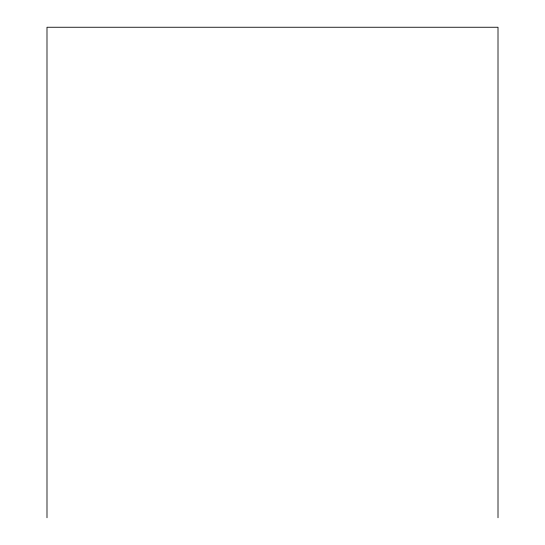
<?xml version="1.0" encoding="UTF-8"?>
<svg xmlns="http://www.w3.org/2000/svg" width="545" height="545" viewBox="0 0 545 545"><rect width="100%" height="100%" fill="white"/><g stroke="black" fill="none" stroke-linecap="round" stroke-linejoin="round"><path stroke-width="0.82" d="M498.007 517.75L498.007 27.25L46.993 27.25L46.993 517.75"/></g></svg>
